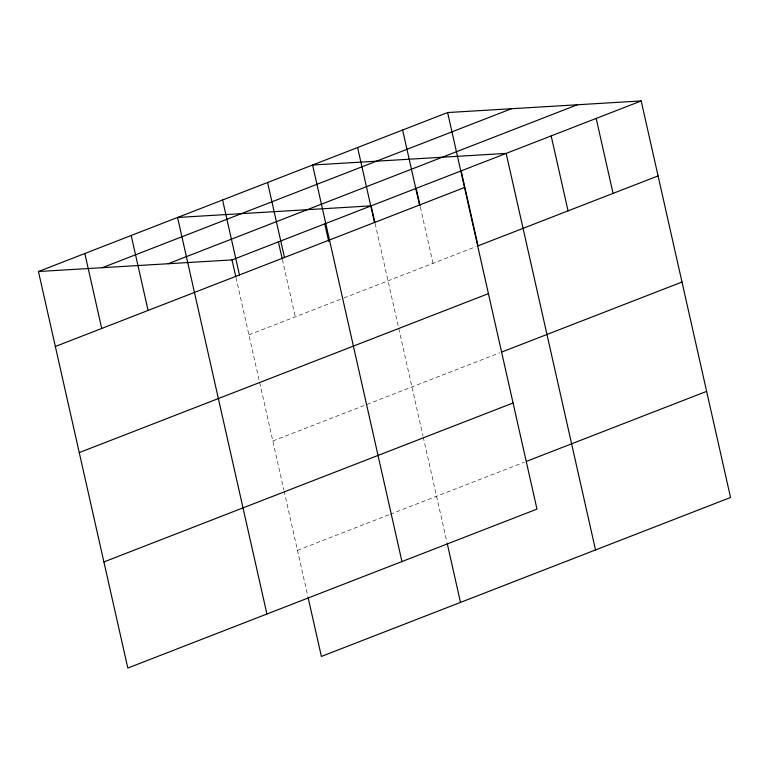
<?xml version="1.0" encoding="UTF-8"?>
<svg xmlns="http://www.w3.org/2000/svg" width="769" height="769" viewBox="0 0 769 769"><rect width="100%" height="100%" fill="white"/><g stroke="black" fill="none" stroke-linecap="round" stroke-linejoin="round"><path stroke-width="0.58" stroke-dasharray="3.85 2.88" d="M248.916 334.861L341.657 298.833M343.868 297.978L475.848 246.695M272.832 440.983L499.763 352.817M297.468 550.325L389.104 514.721M390.21 514.288L524.41 462.159M420.364 207.111L433.034 263.325M375.099 223.423L422.95 435.792M423.219 436.955L446.981 542.414M282.348 259.451L295.286 316.847M235.977 277.474L283.838 489.834M284.097 490.997L307.869 596.465"/><path stroke-width="1.15" d="M447.616 112.553L536.983 509.097L127.817 668.059L38.45 271.524L447.616 112.553L641.183 100.941L730.55 497.476L321.384 656.447L308.129 597.619M102.325 267.689L511.491 108.727M168.142 263.738L577.308 104.776M38.45 271.524L232.017 259.903L641.183 100.941M55.339 346.483L464.505 187.521M658.081 175.899L478.049 245.84L461.15 170.881M79.255 452.605L488.421 293.643M501.965 351.962L681.997 282.021M103.902 561.937L513.067 402.975M526.602 461.304L706.634 391.354M596.177 118.426L613.066 193.384M551.171 135.911L568.06 210.869M595.523 549.941L506.165 153.396L312.589 165.018L401.956 561.553M416.144 188.367L420.105 205.938M402.61 130.038L419.499 205.006M374.83 222.251L371.139 205.852L177.562 217.473L266.93 614.018M447.241 543.568L460.496 602.396M357.595 147.533L374.493 222.491M324.768 223.866L328.728 241.437M267.583 182.503L284.472 257.461M278.388 241.889L282.088 258.288M222.577 199.988L239.467 274.946M232.017 259.903L235.718 276.302M131.191 235.487L148.09 310.455M84.821 253.501L101.719 328.469"/></g></svg>
